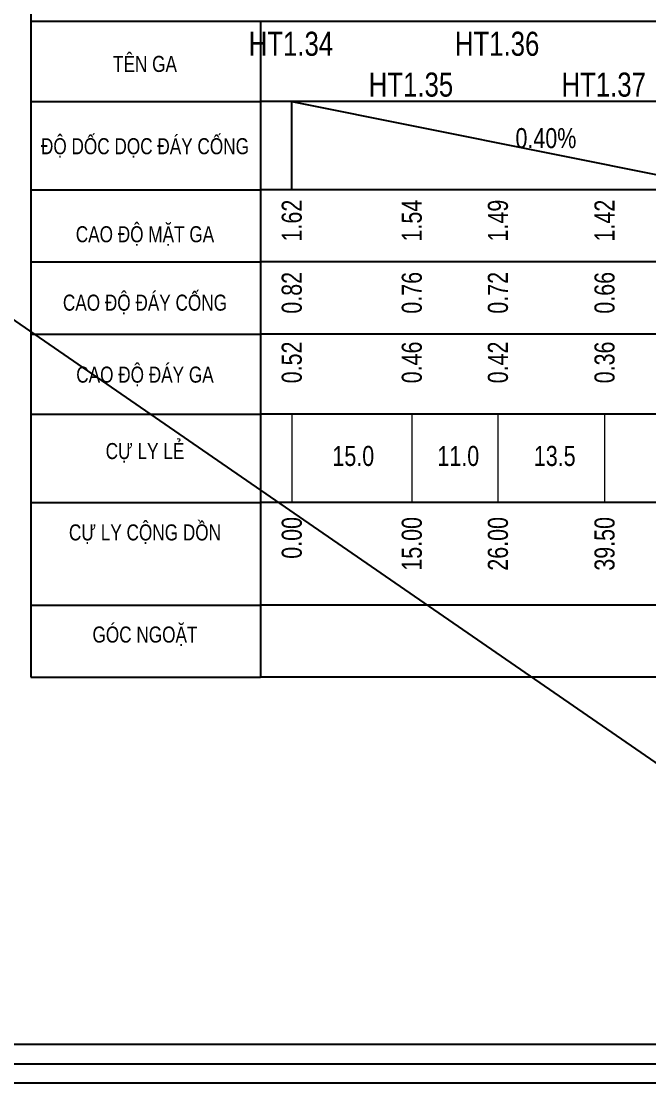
# Model space of a CAD drawing. Header units: inches. Extents: x 138 to 1256, y -84 to 787.
# Drawn here: x 1118.7 to 1196.9, y -83.9 to 48.5 of the extents above; entities that cross this region are included whole.
import ezdxf
from ezdxf.enums import TextEntityAlignment as Align

# ---------------------------------------------------------------- set-up
doc = ezdxf.new("R2010")
doc.units = ezdxf.units.IN
doc.header["$MEASUREMENT"] = 0
for name, color, linetype in [('Bang TD tu nhien', 3, 'Continuous'), ('ENTTNTHIETKE1', 2, 'Continuous'), ('KHUNGTEN', 5, 'Continuous'), ('thep', 2, 'Continuous'), ('Trac doc tu nhien', 3, 'Continuous'), ('TracDoc', 7, 'Continuous')]:
    doc.layers.add(name, color=color, linetype=linetype)
doc.layers.add('KCS_Plotter', color=11, linetype='Continuous', plot=False)
doc.styles.add('BangTD', font='viet buddy.shx', dxfattribs={"width": 0.8})

# ---------------------------------------------------------------- blocks, each defined once
blk = doc.blocks.new('khung vpn')
at = {"layer": 'Defpoints'}
blk.add_line((52498.758, -4235.276), (52556.46, -4235.276), dxfattribs=at)
at = {"layer": 'KHUNGTEN'}
blk.add_lwpolyline([(52556.243, -4234.885), (52502.048, -4234.885), (52502.048, -4195.662), (52556.243, -4195.662)], close=True, dxfattribs=at)
at = {"layer": 'thep'}
blk.add_lwpolyline([(52555.832, -4234.474), (52502.459, -4234.474), (52502.459, -4196.073), (52555.832, -4196.073)], close=True, dxfattribs=at)

msp = doc.modelspace()

# ---------------------------------------------------------------- linework, layer by layer
at = {"layer": 'Bang TD tu nhien', "color": 3}
for p, q in [((1119.95, 56.47), (1119.95, 48.47)), ((1119.95, 48.47), (1210.43, 48.47)), ((1119.95, 48.47), (1119.95, -33.3)), ((1148.53, 48.47), (1148.53, -33.3)), ((1119.95, 38.47), (1148.53, 38.47)), ((1210.43, 38.47), (1148.53, 38.47)), ((1152.43, 27.47), (1152.43, 38.47)), ((1119.95, 27.47), (1148.53, 27.47)), ((1210.43, 27.47), (1148.53, 27.47)), ((1119.95, 18.47), (1148.53, 18.47)), ((1210.43, 18.47), (1148.53, 18.47)), ((1119.95, 9.47), (1148.53, 9.47)), ((1210.43, 9.47), (1148.53, 9.47)), ((1119.95, -0.53), (1148.53, -0.53)), ((1210.43, -0.53), (1148.53, -0.53)), ((1119.95, -11.53), (1148.53, -11.53)), ((1210.43, -11.53), (1148.53, -11.53)), ((1119.95, -24.3), (1148.53, -24.3)), ((1210.43, -24.3), (1148.53, -24.3)), ((1119.95, -33.3), (1148.53, -33.3)), ((1210.43, -33.3), (1148.53, -33.3))]:
    msp.add_line(p, q, dxfattribs=at)
at = {"layer": 'KCS_Plotter'}
msp.add_line((911.32, 153.75), (1255.53, -83.85), dxfattribs=at)
at = {"layer": 'Trac doc tu nhien', "lineweight": 0, "ltscale": 10}
for p, q in [((1152.43, -0.53), (1152.43, -11.53)), ((1167.38, -0.53), (1167.38, -11.53)), ((1178.11, -0.53), (1178.11, -11.53)), ((1191.39, -0.53), (1191.39, -11.53))]:
    msp.add_line(p, q, dxfattribs=at)
at = {"layer": 'TracDoc', "color": 2}
msp.add_line((1152.43, 38.47), (1207.08, 27.47), dxfattribs=at)

# ---------------------------------------------------------------- block references
at = {"layer": 'ENTTNTHIETKE1', "color": 6, "xscale": 5.965326529308613, "yscale": 5.965326529308613, "zscale": 5.965326529308613}
msp.add_blockref('khung vpn', (-312260.91, 25180.95), dxfattribs=at)

# ---------------------------------------------------------------- texts
at = {"layer": 'Bang TD tu nhien', "color": 3, "style": 'BangTD', "width": 0.8}
for s, p in [('TÊN GA', (1134.15, 43.4)), ('ĐỘ DỐC DỌC ĐÁY CỐNG', (1134.15, 32.97)), ('CAO ĐỘ MẶT GA', (1134.15, 21.97)), ('CAO ĐỘ ĐÁY CỐNG', (1134.15, 13.47)), ('CAO ĐỘ ĐÁY GA', (1134.15, 4.47)), ('CỰ LY LẺ', (1134.15, -5.03)), ('CỰ LY CỘNG DỒN', (1134.15, -15.17)), ('GÓC NGOẶT', (1134.15, -27.94))]:
    msp.add_text(s, height=2, dxfattribs=at).set_placement(p, align=Align.MIDDLE)
at = {"layer": 'TracDoc', "color": 1, "style": 'BangTD', "width": 0.8}
for s, p in [('HT1.34', (1152.33, 43.26)), ('HT1.36', (1178.01, 43.26)), ('HT1.35', (1167.28, 38.17)), ('HT1.37', (1191.29, 38.17))]:
    msp.add_text(s, height=3, dxfattribs=at).set_placement(p, align=Align.BOTTOM_CENTER)
at = {"layer": 'TracDoc', "color": 2, "style": 'BangTD', "width": 0.8}
msp.add_text('0.40%%%', height=2.5, dxfattribs=at).set_placement((1180.3, 31.9), align=Align.BOTTOM_LEFT)
for s, p in [('1.62', (1152.43, 26.22)), ('1.54', (1167.38, 26.22)), ('1.49', (1178.11, 26.22)), ('1.42', (1191.39, 26.22))]:
    msp.add_text(s, height=2.5, rotation=90, dxfattribs=at).set_placement(p, align=Align.MIDDLE_RIGHT)
at = {"layer": 'TracDoc', "color": 3, "style": 'BangTD', "width": 0.8}
for s, p in [('0.82', (1152.43, 17.22)), ('0.76', (1167.38, 17.22)), ('0.72', (1178.11, 17.22)), ('0.66', (1191.39, 17.22))]:
    msp.add_text(s, height=2.5, rotation=90, dxfattribs=at).set_placement(p, align=Align.MIDDLE_RIGHT)
at = {"layer": 'TracDoc', "color": 0, "style": 'BangTD', "width": 0.8}
for s, p in [('0.52', (1152.43, 8.54)), ('0.46', (1167.38, 8.54)), ('0.42', (1178.11, 8.54)), ('0.36', (1191.39, 8.54)), ('0.00', (1152.43, -13.33)), ('15.00', (1167.38, -13.33)), ('26.00', (1178.11, -13.33)), ('39.50', (1191.39, -13.33))]:
    msp.add_text(s, height=2.5, rotation=90, dxfattribs=at).set_placement(p, align=Align.MIDDLE_RIGHT)
at = {"layer": 'TracDoc', "color": 3, "style": 'BangTD', "width": 0.8}
for s, p in [('15.0', (1160.1, -5.72)), ('11.0', (1173.18, -5.72)), ('13.5', (1185.19, -5.72))]:
    msp.add_text(s, height=2.5, dxfattribs=at).set_placement(p, align=Align.MIDDLE_CENTER)

doc.saveas('drawing.dxf')
